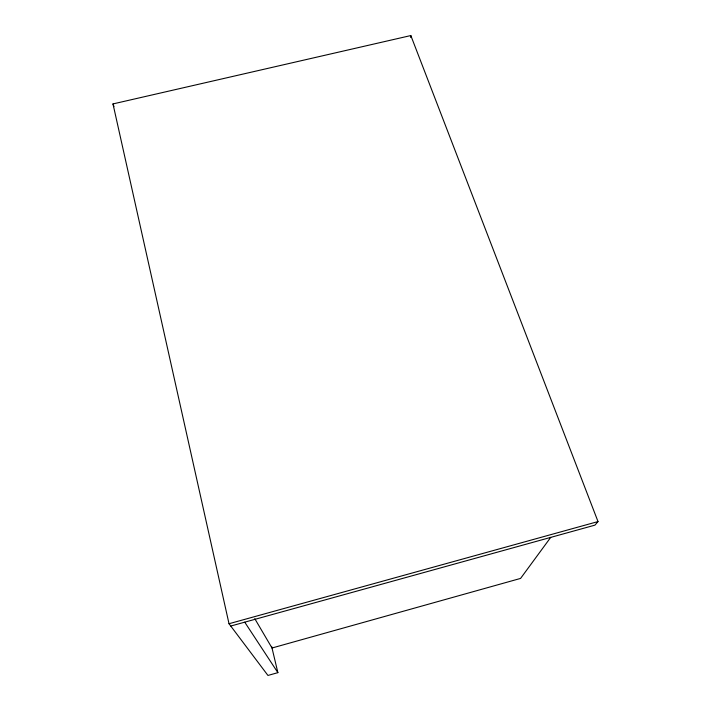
<?xml version="1.0" encoding="UTF-8"?>
<svg xmlns="http://www.w3.org/2000/svg" width="711" height="711" viewBox="0 0 711 711"><rect width="100%" height="100%" fill="white"/><g stroke="black" fill="none" stroke-linecap="round" stroke-linejoin="round"><path stroke-width="1.07" d="M410.691 37.514L410.825 35.55L112.987 103.922L229.013 623.725L267.949 675.45L277.877 672.65L271.629 646.397M550.741 537.347L520.585 578.416L272.011 648.005L254.769 618.659M410.825 35.55L598.013 521.572L594.947 525.136L230.746 626.044M229.013 623.725L598.013 521.572M244.735 622.169L277.877 672.65M112.987 103.922L113.964 106.677"/></g></svg>
